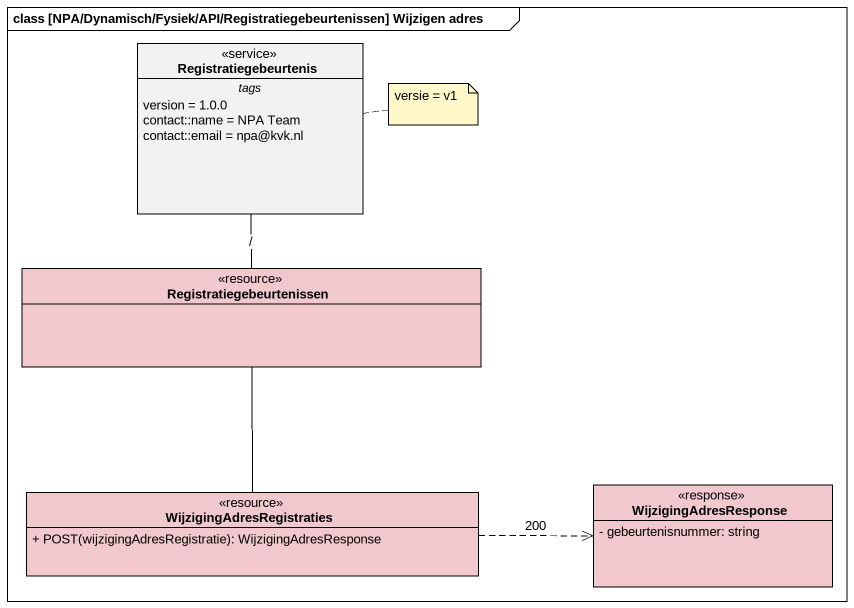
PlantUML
@startuml
mainframe class [NPA/Dynamisch/Fysiek/API/Registratiegebeurtenissen] Wijzigen adres
hide circle
hide empty members
skinparam classAttributeIconSize 0
class Registratiegebeurtenis <<service>> {
  -- tags --
  version = 1.0.0
  contact::name = NPA Team
  contact::email = npa@kvk.nl
}
class Registratiegebeurtenissen <<resource>> #F0C8CD
class WijzigingAdresRegistraties <<resource>> #F0C8CD {
  + POST(wijzigingAdresRegistratie): WijzigingAdresResponse
}
class WijzigingAdresResponse <<response>> #F0C8CD {
  - gebeurtenisnummer: string
}
Registratiegebeurtenis -- Registratiegebeurtenissen : /
Registratiegebeurtenissen -- WijzigingAdresRegistraties
WijzigingAdresRegistraties .right.> WijzigingAdresResponse : 200
note right of Registratiegebeurtenis : versie = v1
@enduml
